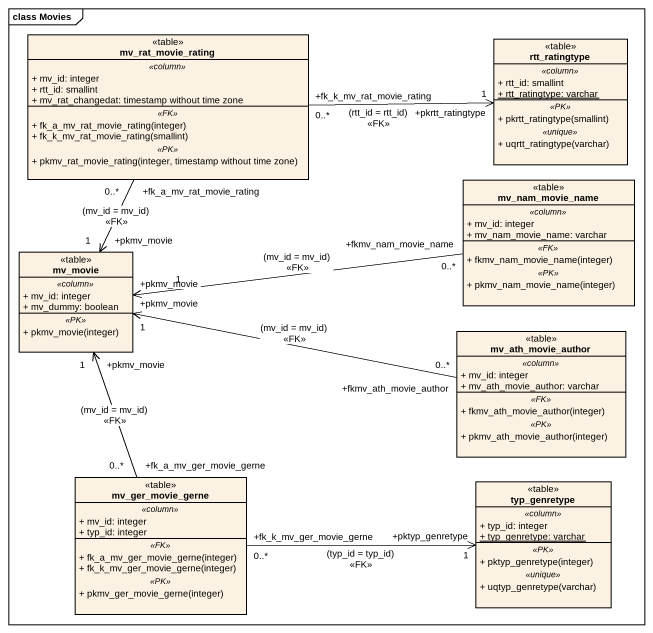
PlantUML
@startuml
mainframe class Movies
hide circle
hide empty members
skinparam classAttributeIconSize 0
class mv_rat_movie_rating <<table>> {
  .. <<column>> ..
  + mv_id: integer
  + rtt_id: smallint
  + mv_rat_changedat: timestamp without time zone
  .. <<FK>> ..
  + fk_a_mv_rat_movie_rating(integer)
  + fk_k_mv_rat_movie_rating(smallint)
  .. <<PK>> ..
  + pkmv_rat_movie_rating(integer, timestamp without time zone)
}
class rtt_ratingtype <<table>> {
  .. <<column>> ..
  + rtt_id: smallint
  {static} + rtt_ratingtype: varchar
  .. <<PK>> ..
  + pkrtt_ratingtype(smallint)
  .. <<unique>> ..
  + uqrtt_ratingtype(varchar)
}
class mv_nam_movie_name <<table>> {
  .. <<column>> ..
  + mv_id: integer
  + mv_nam_movie_name: varchar
  .. <<FK>> ..
  + fkmv_nam_movie_name(integer)
  .. <<PK>> ..
  + pkmv_nam_movie_name(integer)
}
class mv_movie <<table>> {
  .. <<column>> ..
  + mv_id: integer
  + mv_dummy: boolean
  .. <<PK>> ..
  + pkmv_movie(integer)
}
class mv_ath_movie_author <<table>> {
  .. <<column>> ..
  + mv_id: integer
  + mv_ath_movie_author: varchar
  .. <<FK>> ..
  + fkmv_ath_movie_author(integer)
  .. <<PK>> ..
  + pkmv_ath_movie_author(integer)
}
class mv_ger_movie_gerne <<table>> {
  .. <<column>> ..
  + mv_id: integer
  + typ_id: integer
  .. <<FK>> ..
  + fk_a_mv_ger_movie_gerne(integer)
  + fk_k_mv_ger_movie_gerne(integer)
  .. <<PK>> ..
  + pkmv_ger_movie_gerne(integer)
}
class typ_genretype <<table>> {
  .. <<column>> ..
  + typ_id: integer
  {static} + typ_genretype: varchar
  .. <<PK>> ..
  + pktyp_genretype(integer)
  .. <<unique>> ..
  + uqtyp_genretype(varchar)
}
mv_rat_movie_rating "+fk_k_mv_rat_movie_rating\n0..*" -right-> "+pkrtt_ratingtype\n1" rtt_ratingtype : (rtt_id = rtt_id)\n<<FK>>
mv_rat_movie_rating "+fk_a_mv_rat_movie_rating\n0..*" --> "+pkmv_movie\n1" mv_movie : (mv_id = mv_id)\n<<FK>>
mv_nam_movie_name "+fkmv_nam_movie_name\n0..*" -left-> "+pkmv_movie\n1" mv_movie : (mv_id = mv_id)\n<<FK>>
mv_ath_movie_author "+fkmv_ath_movie_author\n0..*" -left-> "+pkmv_movie\n1" mv_movie : (mv_id = mv_id)\n<<FK>>
mv_ger_movie_gerne "+fk_a_mv_ger_movie_gerne\n0..*" -up-> "+pkmv_movie\n1" mv_movie : (mv_id = mv_id)\n<<FK>>
mv_ger_movie_gerne "+fk_k_mv_ger_movie_gerne\n0..*" -right-> "+pktyp_genretype\n1" typ_genretype : (typ_id = typ_id)\n<<FK>>
@enduml
